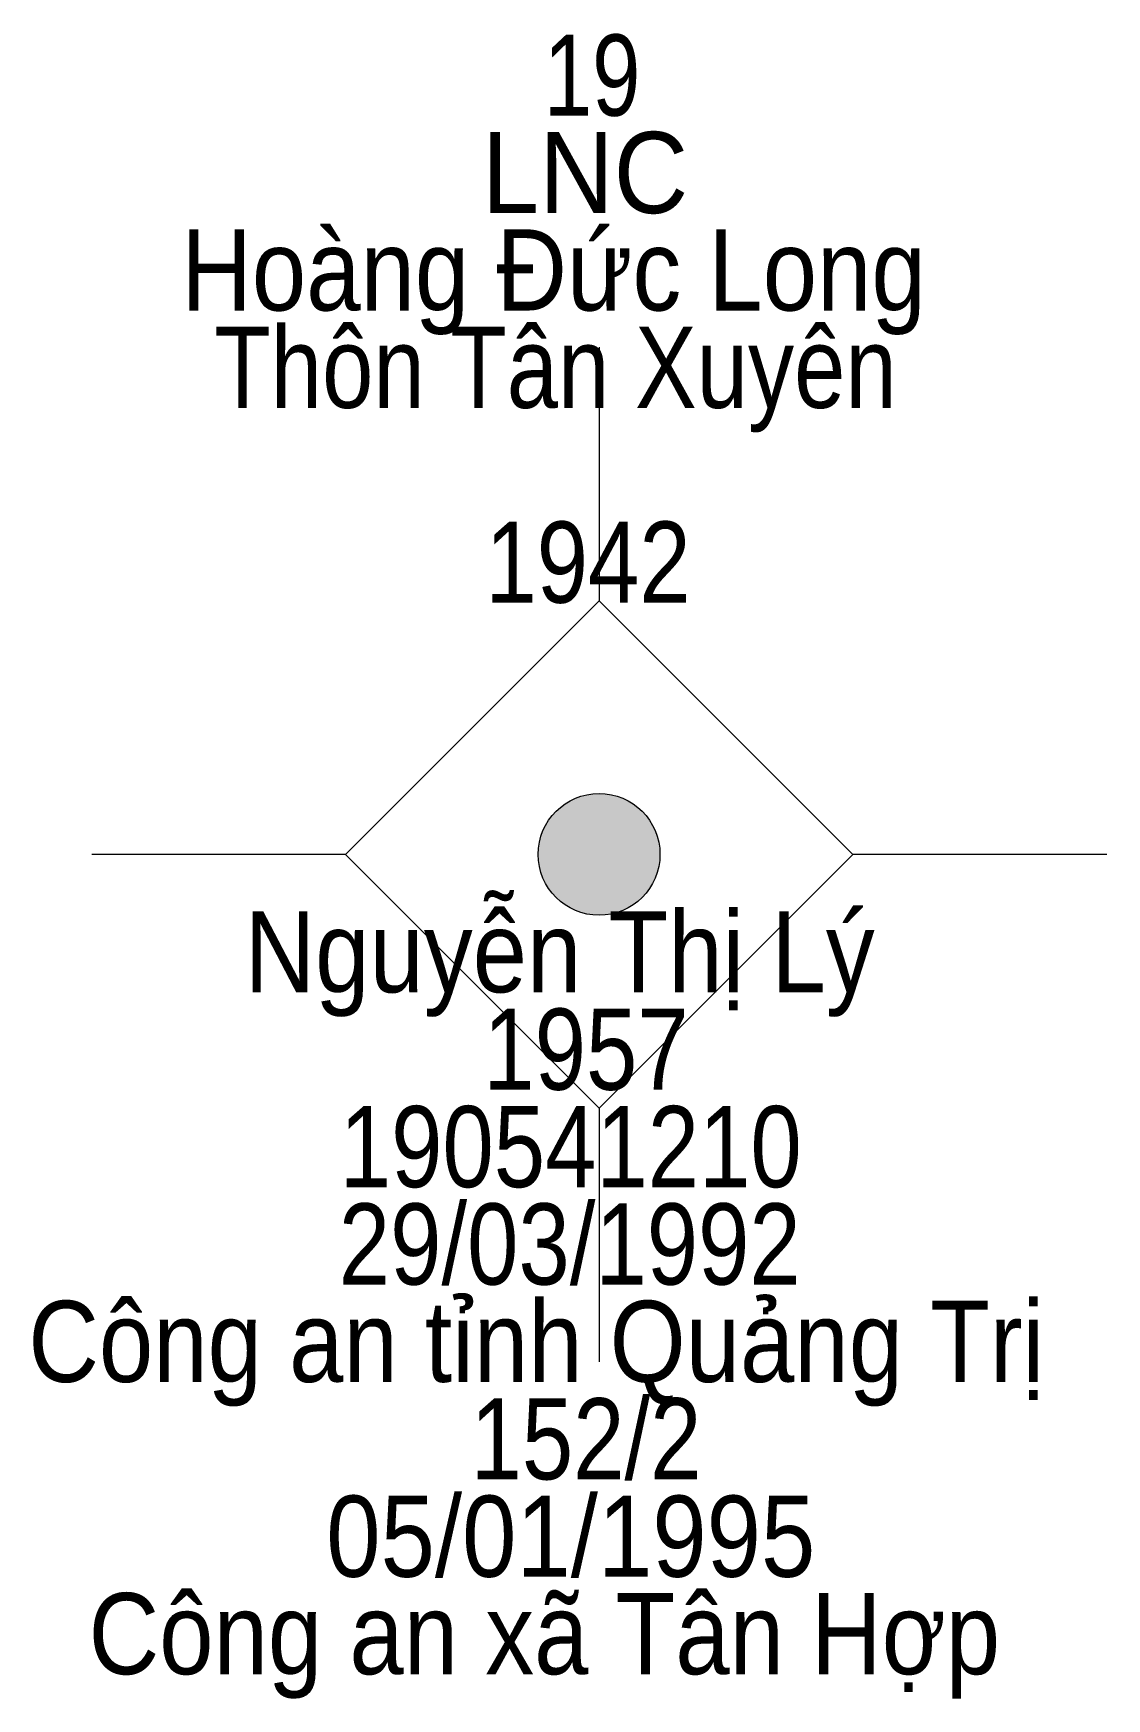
# Model space of a CAD drawing. Header units: metres. Extents: x 548452 to 551009, y 1840956 to 1844548.
# Drawn here: x 550969.84 to 550975.13, y 1841939.36 to 1841947.57 of the extents above; entities that cross this region are included whole.
import ezdxf
from ezdxf.enums import TextEntityAlignment as Align

# ---------------------------------------------------------------- set-up
doc = ezdxf.new("R2010")
doc.units = ezdxf.units.M
doc.header["$LTSCALE"] = 0.16
doc.layers.add('11', color=7, linetype='Continuous', lineweight=13)
doc.layers.add('15', color=7, linetype='Continuous')

msp = doc.modelspace()

# ---------------------------------------------------------------- hatches: boundary and pattern name
at = {"layer": '11'}
msp.add_hatch(color=256, dxfattribs=at).paths.add_polyline_path([(550972.9295, 1841943.52, 1), (550972.3295, 1841943.52, 1)])

# ---------------------------------------------------------------- linework, layer by layer
for p, q in [((550972.63, 1841946.02), (550972.63, 1841944.77)), ((550971.38, 1841943.52), (550970.13, 1841943.52)), ((550975.13, 1841943.52), (550973.88, 1841943.52)), ((550972.63, 1841942.27), (550972.63, 1841941.02))]:
    msp.add_line(p, q, dxfattribs=at)
msp.add_lwpolyline([(550972.63, 1841944.77), (550971.38, 1841943.52), (550972.63, 1841942.27), (550973.88, 1841943.52)], close=True, dxfattribs=at)
msp.add_circle((550972.6295, 1841943.52), 0.3, dxfattribs=at)

# ---------------------------------------------------------------- texts
at = {"layer": '15'}
for s, width, p in [('19', 0.8, (550972.595, 1841947.16)), ('LNC', 0.95, (550972.56, 1841946.68)), ('Hoàng Đức Long', 0.9, (550972.405, 1841946.2)), ('Thôn Tân Xuyên', 0.85, (550972.415, 1841945.72)), ('1942', 0.85, (550972.575, 1841944.76)), ('Nguyễn Thị Lý', 0.9, (550972.435, 1841942.84)), ('1957', 0.85, (550972.565, 1841942.36)), ('190541210', 0.85, (550972.49, 1841941.88)), ('29/03/1992', 0.85, (550972.485, 1841941.4)), ('Công an tỉnh Quảng Trị', 0.9, (550972.32, 1841940.92)), ('152/2', 0.85, (550972.565, 1841940.44)), ('05/01/1995', 0.9, (550972.49, 1841939.96)), ('Công an xã Tân Hợp', 0.9, (550972.36, 1841939.48))]:
    msp.add_text(s, height=0.4, dxfattribs=dict(at, width=width)).set_placement(p, align=Align.CENTER)

doc.saveas('drawing.dxf')
